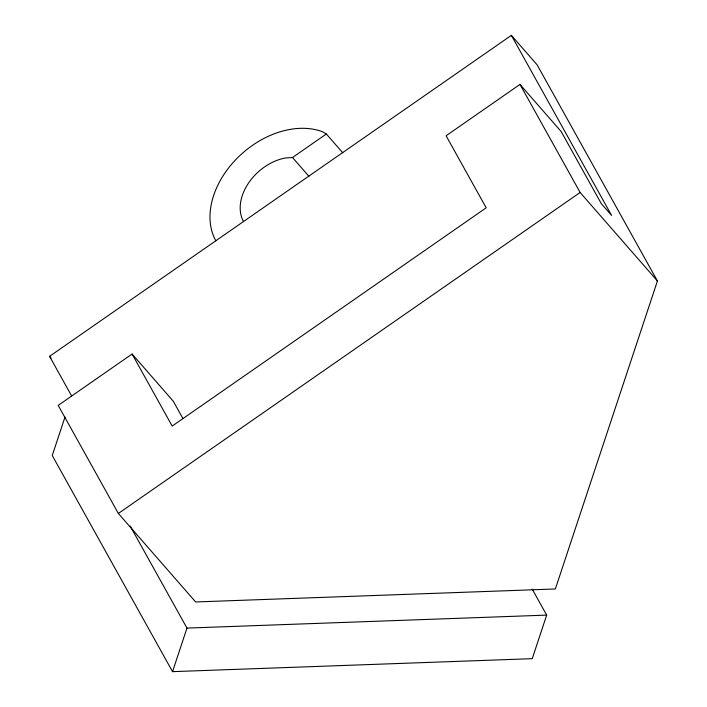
<?xml version="1.0" encoding="UTF-8"?>
<svg xmlns="http://www.w3.org/2000/svg" width="707" height="707" viewBox="0 0 707 707"><rect width="100%" height="100%" fill="white"/><g stroke="black" fill="none" stroke-linecap="round" stroke-linejoin="round"><path stroke-width="1.06" d="M65 417.042L52.247 455.52L172.543 671.65L532.247 658.668L546.679 615.108L532.212 589.108M172.543 671.65L186.975 628.09L130.15 525.999M71.557 395.823L49.578 356.328L511.364 35.35L537.126 64.85L657.422 280.979L555.349 588.975L195.636 601.957L118.352 513.45L58.204 405.394L132.085 354.03L173.303 401.24L182.927 418.526M243.526 221.521A45.239 32.637 -41.1 0 1 285.054 158.041L292.504 157.502L326.342 133.985L342.807 152.827M511.364 35.35L611.608 215.458L601.303 203.651L561.208 131.608L519.981 84.407L446.099 135.771L486.195 207.805L172.181 426.074L132.085 354.03M118.352 513.45L580.129 192.472L657.422 280.979M186.975 628.09L546.679 615.108M326.342 133.985L322.427 131.705A79.175 57.108 -41.1 0 0 236.624 158.757A79.175 57.108 -41.1 0 0 215.821 240.778M292.504 157.502L308.959 176.352M49.578 356.328L51.01 357.972M519.981 84.407L580.129 192.472"/></g></svg>
